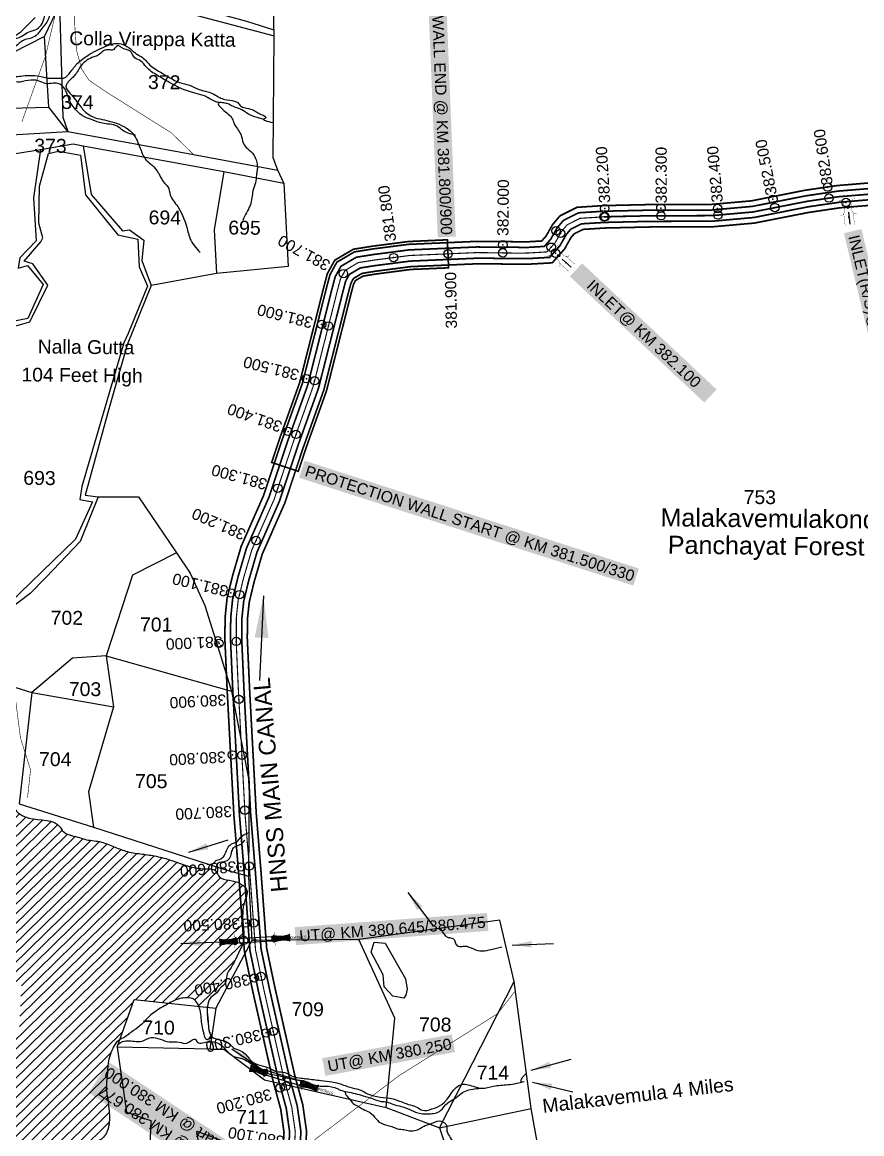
# Model space of a CAD drawing. Header units: feet. Extents: x 817754 to 828518, y 1577595 to 1585637.
# Drawn here: x 822665 to 824162, y 1579515 to 1581498 of the extents above; entities that cross this region are included whole.
import ezdxf
from ezdxf.enums import TextEntityAlignment as Align

# ---------------------------------------------------------------- set-up
doc = ezdxf.new("R2010")
doc.units = ezdxf.units.FT
doc.header["$LTSCALE"] = 15
doc.header["$MEASUREMENT"] = 0
doc.header["$PDMODE"] = 32
doc.header["$PDSIZE"] = 15
doc.linetypes.add('HIDDEN2', pattern=[0.1875, 0.125, -0.0625])
for name, color, linetype in [('CANAL1', 7, 'Continuous'), ('CSMark', 72, 'Continuous'), ('HILL', 17, 'Continuous'), ('PLOT', 7, 'Continuous'), ('PLOT NO', 7, 'Continuous'), ('ROADS', 6, 'HIDDEN2'), ('STRUCTURE', 5, 'Continuous'), ('TANKS-STREAM', 4, 'Continuous'), ('TEXT', 1, 'Continuous'), ('VILLAGE STONES', 240, 'Continuous')]:
    doc.layers.add(name, color=color, linetype=linetype)
doc.layers.add('VILLAGE BOUNDRY', color=5, linetype='HIDDEN2', lineweight=100)
doc.styles.get("Standard").update_dxf_attribs({"font": 'arial.ttf'})
doc.linetypes.add('DOTS', pattern='A,1e-06,-3,["●",Standard,S=3,R=0,X=-1.25,Y=-1.25],-3', length=6.000001)
doc.dimstyles.get("Standard").update_dxf_attribs({"dimtxt": 0.18, "dimasz": 35, "dimexe": 0.18, "dimexo": 0.0625, "dimgap": 0.09, "dimtad": 0, "dimtih": 1, "dimtoh": 1, "dimdec": 4, "dimzin": 0, "dimdsep": 46, "dimtxsty": 'Standard', "dimcen": 0.09, "dimadec": 0, "dimazin": 0, "dimtfac": 1, "dimtdec": 4, "dimtofl": 0, "dimtmove": 0, "dimatfit": 3, "dimfxl": 1, "dimtolj": 1, "dimtzin": 0, "dimarcsym": 0})

# ---------------------------------------------------------------- blocks, each defined once
blk = doc.blocks.new('UT')
at = {"layer": 'STRUCTURE'}
h = blk.add_hatch(dxfattribs=at)
h.set_pattern_fill('DASH', color=150, scale=8, angle=-39.6278, style=0)
h.set_pattern_definition([(320.372247933, (-4370.464, -6260.8811), (1.40800153113, 0.132407282), [1, -1])])
h.paths.add_polyline_path([(765163, 1700681.9), (765165.6, 1700680.6), (765167.2, 1700680.3), (765169.1, 1700680), (765172.4, 1700679.6), (765176.4, 1700679.3), (765179.5, 1700679.5), (765183.1, 1700679.9), (765187.7, 1700680.9), (765188.9, 1700681.2), (765193.1, 1700682.2), (765196.1, 1700680.2), (765196.1, 1700672.2), (765193.1, 1700670.2), (765190.5, 1700670.8), (765188.1, 1700671.3), (765185.5, 1700671.8), (765183.6, 1700672.1), (765181, 1700672.5), (765180.3, 1700672.5), (765178.5, 1700672.6), (765176.7, 1700672.6), (765174.6, 1700672.5), (765172.5, 1700672.3), (765170.4, 1700672), (765168.5, 1700671.7), (765166.1, 1700671.2), (765165, 1700670.8), (765163, 1700669.7)])
h.paths.add_polyline_path([(765259.1, 1700682.2), (765256.1, 1700680.2), (765256.1, 1700672.2), (765259.1, 1700670.2), (765261.9, 1700671), (765264.4, 1700671.6), (765266.4, 1700672), (765269.1, 1700672.5), (765272.7, 1700673), (765276.1, 1700673.1), (765278.6, 1700672.9), (765281.2, 1700672.7), (765283.9, 1700672.3), (765286.4, 1700671.9), (765288, 1700671.3), (765289.2, 1700670.6), (765289.1, 1700682.7), (765287.6, 1700681.8), (765285.7, 1700681.2), (765283, 1700680.7), (765281.2, 1700680.4), (765276.7, 1700679.9), (765272.7, 1700679.9), (765268.7, 1700680.3), (765264.8, 1700681), (765261.2, 1700681.7)])
at = {"layer": 'STRUCTURE', "color": 150, "const_width": 0.628}
for points in [[(765190.1, 1700688.2), (765190.1, 1700684.2), (765196.1, 1700680.2), (765256.1, 1700680.2), (765262.1, 1700684.2), (765262.1, 1700688.2)], [(765190.1, 1700664.2), (765190.1, 1700668.2), (765196.1, 1700672.2), (765256.1, 1700672.2), (765262.1, 1700668.2), (765262.1, 1700664.2)]]:
    blk.add_lwpolyline(points, dxfattribs=at)
at = {"layer": 'STRUCTURE', "color": 150}
for points in [[(765196.1, 1700680.2), (765256.1, 1700680.2)], [(765196.1, 1700672.2), (765256.1, 1700672.2)], [(765196.1, 1700672.2), (765256.1, 1700672.2)]]:
    blk.add_lwpolyline(points, dxfattribs=at)
at = {"layer": 'STRUCTURE', "color": 0}
blk.add_circle((765226.1, 1700676.2), 1.89, dxfattribs=at)
at = {"layer": 'STRUCTURE', "color": 150}
for points in [[(765163, 1700681.9), (765164.4, 1700681.1), (765167.9, 1700680.2), (765171.2, 1700679.8), (765176.1, 1700679.4), (765184.7, 1700680.3), (765193.1, 1700682.2)], [(765163, 1700669.7), (765164.3, 1700670.6), (765167.8, 1700671.6), (765171.2, 1700672.1), (765176, 1700672.6), (765184.7, 1700672), (765193.1, 1700670.2)], [(765289.1, 1700682.7), (765287.8, 1700681.9), (765284.3, 1700680.9), (765280.9, 1700680.4), (765276.1, 1700679.8), (765267.4, 1700680.5), (765259.1, 1700682.2)], [(765289.2, 1700670.6), (765287.8, 1700671.4), (765284.2, 1700672.3), (765280.9, 1700672.7), (765276.1, 1700673.1), (765267.4, 1700672.2), (765259.1, 1700670.2)]]:
    blk.add_spline(points, degree=3, dxfattribs=at)
at = {"layer": 'STRUCTURE', "color": 0}
blk.add_text('STREAM', height=5, dxfattribs=at).set_placement((765148.2, 1700675.8), align=Align.MIDDLE_CENTER)
for points in [[(765190.9, 1700676), (765164.2, 1700675.8)], [(765289.3, 1700676.7), (765265.4, 1700676.4)]]:
    blk.add_leader(points, dimstyle='Standard', override={"dimasz": 10, "dimgap": 0.09, "dimtad": 0}, dxfattribs=at)
blk = doc.blocks.new('IN')
at = {"layer": 'STRUCTURE', "color": 190, "const_width": 0.5}
for points in [[(763871.3, 1696666), (763849.3, 1696666)], [(763895.1, 1696672), (763895.1, 1696668), (763889.1, 1696664), (763881.7, 1696664), (763874.3, 1696664), (763868.3, 1696668), (763868.3, 1696672)], [(763871.3, 1696649.2), (763849.3, 1696649.2)], [(763868.3, 1696643.2), (763868.3, 1696647.2), (763874.3, 1696651.2), (763881.7, 1696651.2), (763881.7, 1696651.2), (763881.7, 1696651.2), (763889.1, 1696651.2), (763895.1, 1696647.2), (763895.1, 1696643.2)]]:
    blk.add_lwpolyline(points, dxfattribs=at)
at = {"layer": 'STRUCTURE', "color": 0}
blk.add_circle((763881.7, 1696657.6), 2.11, dxfattribs=at)
blk.add_leader([(763872.7, 1696657.6), (763851.2, 1696657.6)], dimstyle='Standard', override={"dimasz": 10, "dimgap": 0.09, "dimtad": 0}, dxfattribs=at)

msp = doc.modelspace()

# ---------------------------------------------------------------- hatches: boundary and pattern name
at = {"layer": 'TANKS-STREAM', "lineweight": -2}
h = msp.add_hatch(dxfattribs=at)
h.set_pattern_fill('ANSI31', color=256, scale=98.573289, angle=-0.5717)
h.set_pattern_definition([(44.4283038, (-3796.693, 30670.482), (-8.62536244, 8.79923047), [])])
edge = h.paths.add_edge_path()
edge.add_spline(control_points=[(822995.4, 1579740.9), (822995.7, 1579743.5), (822996.7, 1579748.5), (822999.6, 1579758.3), (823009.6, 1579763.6), (823015.4, 1579770.5), (823019.4, 1579777.6), (823026.2, 1579780.1), (823028.8, 1579790), (823029.3, 1579799.7), (823038.5, 1579812.6), (823044.7, 1579824.9), (823051.8, 1579840), (823058.2, 1579850.6), (823062.1, 1579871.1), (823057.8, 1579889.6), (823058.3, 1579912), (823060.1, 1579929.2), (823070.7, 1579949.4), (823052.5, 1579964), (823035, 1579967.4), (823015.9, 1579969.9), (823010.2, 1579988.9), (822979, 1579986), (822953.8, 1579994.9), (822924.8, 1580005.3), (822901.8, 1580011.1), (822875.5, 1580014.6), (822850.5, 1580017.8), (822827, 1580028.1), (822803.4, 1580037.9), (822780.8, 1580038.3), (822759.6, 1580046.6), (822740.1, 1580048.2), (822725.3, 1580078.1), (822683.7, 1580070.4), (822653.1, 1580089.2), (822648, 1580101.9), (822647.1, 1580104.6)], knot_values=[2672.411123, 2672.411123, 2672.411123, 2672.411123, 2680.286531, 2688.001986, 2702.229609, 2712.313633, 2715.440097, 2726.806713, 2731.200091, 2745.367257, 2756.014936, 2778.171886, 2787.563953, 2806.907908, 2815.233084, 2850.345603, 2863.514741, 2882.848918, 2904.557457, 2922.085388, 2942.26624, 2962.031391, 2973.169711, 2994.594881, 3040.730789, 3059.590919, 3087.686026, 3112.72586, 3140.440459, 3163.879547, 3190.383097, 3217.687746, 3230.796893, 3260.523314, 3268.439985, 3327.461037, 3360.449065, 3368.949118, 3368.949118, 3368.949118, 3368.949118], degree=3, periodic=0)
edge.add_line((822647.1, 1580104.6), (822647.1, 1579788.3))
edge.add_line((822647.1, 1579788.3), (822664, 1579784.9))
edge.add_line((822664, 1579784.9), (822659.5, 1579690.4))
edge.add_line((822659.5, 1579690.4), (822647.2, 1579688.1))
edge.add_line((822647.2, 1579688.1), (822647.2, 1579483.2))
edge.add_spline(control_points=[(822647.2, 1579483.2), (822648.3, 1579482.3), (822652.9, 1579478.4), (822662, 1579476.1), (822674.5, 1579468), (822696.3, 1579472.3), (822725.4, 1579486.7), (822760.1, 1579477.4), (822782.2, 1579490.3), (822794.4, 1579498.7), (822805.1, 1579504.1), (822813.4, 1579512), (822818.1, 1579522.8), (822820.8, 1579534.6), (822820.6, 1579555.2), (822817.9, 1579574.9), (822813.9, 1579598.3), (822817.7, 1579618.6), (822817, 1579638.8), (822823.4, 1579661.2), (822830.2, 1579677.8), (822839.6, 1579683.5)], knot_values=[246.525559, 246.525559, 246.525559, 246.525559, 250.613744, 264.9409, 274.339721, 294.718378, 327.28839, 373.238035, 392.603519, 402.770867, 418.528625, 429.069239, 436.633231, 453.922963, 465.595484, 498.923232, 514.544376, 537.272081, 561.105882, 575.208523, 609.085644, 609.085644, 609.085644, 609.085644], degree=3, periodic=0)
edge.add_line((822839.6, 1579683.5), (822864.8, 1579754.4))
edge.add_line((822864.8, 1579754.4), (822926.9, 1579748))
edge.add_spline(control_points=[(822926.9, 1579748), (822928.9, 1579749.1), (822937.5, 1579754), (822951.7, 1579758.2), (822971.7, 1579757.8), (822977.9, 1579748.3), (822980.1, 1579742.5)], knot_values=[73.195709, 73.195709, 73.195709, 73.195709, 80.07286, 103.362304, 118.456357, 135.814833, 135.814833, 135.814833, 135.814833], degree=3, periodic=0)
edge.add_line((822980.1, 1579742.5), (822995.4, 1579740.9))

# ---------------------------------------------------------------- linework, layer by layer
at = {"layer": 'CANAL1', "color": 1}
for points, const_width in [([(823699.8, 1581170.8), (823720.4, 1581172.1), (823785.2, 1581172.8), (823893.2, 1581173), (823965.4, 1581179.4), (824060.9, 1581198.3), (824118.5, 1581206.7), (824215.9, 1581214.7)], 1), ([(823702, 1581170.9), (823785, 1581172.8), (823893.2, 1581173), (823965.4, 1581179.4), (824060.9, 1581198.3), (824118.5, 1581206.7), (824215.9, 1581214.7)], 3), ([(823547.5, 1581106.5), (823565.4, 1581106.3), (823591.3, 1581107.8), (823599.3, 1581116.8), (823610.4, 1581136.6), (823623.9, 1581152.6), (823654.4, 1581167.9), (823701.3, 1581170.9)], 3), ([(823702.9, 1581130.9), (823785.5, 1581132.8), (823895, 1581133), (823971, 1581139.8), (824067.7, 1581158.8), (824123.1, 1581167), (824218.5, 1581174.8)], 3), ([(823702.2, 1581130.9), (823721.9, 1581132.1), (823785.4, 1581132.8), (823895, 1581133), (823971, 1581139.8), (824067.7, 1581158.8), (824123.1, 1581167), (824218.5, 1581174.8)], 1), ([(823549.4, 1581066.5), (823566.9, 1581066.4), (823610.1, 1581068.8), (823632, 1581093.4), (823643.4, 1581113.7), (823649.2, 1581120.6), (823665, 1581128.5), (823703.7, 1581130.9)], 3), ([(823130.3, 1579488.3), (823131.9, 1579517.6), (823126, 1579559), (823112.7, 1579607.8), (823076.6, 1579767.2), (823061.3, 1579840.2), (823051, 1579979.1), (823042.5, 1580083.7), (823030.6, 1580304.5), (823026.4, 1580398.4), (823026.9, 1580436.8), (823030.3, 1580470.2), (823040.2, 1580510.8), (823055.5, 1580563), (823095.6, 1580654.1), (823128.8, 1580753.9), (823164.6, 1580853.7), (823195.5, 1580976.1), (823206.4, 1581019.5), (823213.8, 1581047.6), (823226.1, 1581069.9), (823257.3, 1581088.3), (823289.6, 1581093.5), (823353.9, 1581101.8), (823475.5, 1581107.1), (823547.5, 1581106.5)], 3), ([(823170.1, 1579483.4), (823172.1, 1579519.4), (823165.3, 1579567.1), (823151.5, 1579617.5), (823115.7, 1579775.7), (823101, 1579845.8), (823090.9, 1579982.2), (823082.4, 1580086.4), (823070.6, 1580306.5), (823066.4, 1580399.1), (823066.8, 1580434.5), (823069.9, 1580463.4), (823078.8, 1580500.4), (823093.1, 1580549.2), (823133, 1580639.6), (823166.7, 1580740.8), (823202.9, 1580842.1), (823234.3, 1580966.3), (823245.1, 1581009.6), (823251.2, 1581032.6), (823255.8, 1581041), (823271.1, 1581050), (823295.3, 1581053.9), (823357.4, 1581062), (823476.2, 1581067.1), (823549.4, 1581066.5)], 3)]:
    msp.add_lwpolyline(points, dxfattribs=dict(at, const_width=const_width))
at = {"layer": 'CANAL1', "color": 5}
for points, const_width in [([(823700.4, 1581160.8), (823720.8, 1581162.1), (823785.2, 1581162.8), (823893.6, 1581163), (823966.8, 1581169.5), (824062.6, 1581188.4), (824119.7, 1581196.8), (824216.6, 1581204.7)], 1), ([(823702.3, 1581160.9), (823785.2, 1581162.8), (823893.6, 1581163), (823966.8, 1581169.5), (824062.6, 1581188.4), (824119.7, 1581196.8), (824216.6, 1581204.7)], 3), ([(823701.6, 1581140.8), (823721.5, 1581142.1), (823785.4, 1581142.8), (823894.5, 1581143), (823969.6, 1581149.7), (824066, 1581168.7), (824122, 1581176.9), (824217.9, 1581184.8)], 1), ([(823702.7, 1581140.9), (823785.4, 1581142.8), (823894.5, 1581143), (823969.6, 1581149.7), (824066, 1581168.7), (824122, 1581176.9), (824217.9, 1581184.8)], 3), ([(823547.9, 1581096.5), (823565.8, 1581096.3), (823596, 1581098.1), (823607.5, 1581111), (823618.6, 1581130.9), (823630.2, 1581144.6), (823657, 1581158.1), (823701.9, 1581160.9)], 3), ([(823548.9, 1581076.5), (823566.5, 1581076.3), (823605.4, 1581078.6), (823623.8, 1581099.3), (823635.2, 1581119.4), (823642.9, 1581128.6), (823662.4, 1581138.4), (823703.1, 1581140.9)], 3), ([(823140.3, 1579487), (823141.9, 1579518.1), (823135.8, 1579561), (823122.4, 1579610.2), (823086.3, 1579769.3), (823071.2, 1579841.6), (823061, 1579979.9), (823052.4, 1580084.4), (823040.6, 1580305), (823036.4, 1580398.6), (823036.9, 1580436.2), (823040.2, 1580468.5), (823049.8, 1580508.2), (823064.9, 1580559.6), (823105, 1580650.5), (823138.3, 1580750.6), (823174.2, 1580850.8), (823205.2, 1580973.6), (823216.1, 1581017.1), (823223.1, 1581043.9), (823233.5, 1581062.7), (823260.8, 1581078.8), (823291, 1581083.6), (823354.8, 1581091.9), (823475.6, 1581097.1), (823547.9, 1581096.5)], 3), ([(823160.2, 1579484.6), (823162, 1579519), (823155.4, 1579565.1), (823141.8, 1579615), (823105.9, 1579773.6), (823091, 1579844.4), (823080.9, 1579981.5), (823072.4, 1580085.7), (823060.6, 1580306), (823056.4, 1580398.9), (823056.9, 1580435.1), (823060, 1580465.1), (823069.2, 1580503), (823083.7, 1580552.7), (823123.6, 1580643.3), (823157.2, 1580744.1), (823193.3, 1580845), (823224.6, 1580968.7), (823235.5, 1581012.1), (823241.8, 1581036.4), (823248.4, 1581048.2), (823267.7, 1581059.6), (823293.9, 1581063.8), (823356.5, 1581071.9), (823476, 1581077.1), (823548.9, 1581076.5)], 3)]:
    msp.add_lwpolyline(points, dxfattribs=dict(at, const_width=const_width))
at = {"layer": 'CANAL1', "color": 1, "ltscale": 100, "const_width": 2}
msp.add_lwpolyline([(823701, 1581150.8), (823721.2, 1581152.1), (823785.3, 1581152.8), (823894.1, 1581153), (823968.2, 1581159.6), (824005.5, 1581167), (824064.3, 1581178.5), (824105.1, 1581184.5), (824120.8, 1581186.8), (824217.2, 1581194.7)], dxfattribs=at)
at = {"layer": 'CANAL1', "color": 1, "linetype": 'HIDDEN2', "ltscale": 5, "const_width": 3}
msp.add_lwpolyline([(823702.5, 1581150.9), (823785.3, 1581152.8), (823894.1, 1581153), (823968.2, 1581159.6), (824064.3, 1581178.5), (824120.8, 1581186.8), (824217.2, 1581194.7)], dxfattribs=at)
at = {"layer": 'CANAL1', "color": 1, "linetype": 'HIDDEN2', "ltscale": 100}
msp.add_lwpolyline([(823624.8, 1581121.4, 2, 2, 0), (823626.9, 1581125.1, 2, 2, 0), (823636.6, 1581136.6, 2, 2, 0), (823659.7, 1581148.2, 2, 2, 0), (823702.5, 1581150.9, 0, 0, 0)], format="xyseb", dxfattribs=at)
at = {"layer": 'CANAL1', "color": 1, "linetype": 'HIDDEN2', "ltscale": 100, "const_width": 2}
for points in [[(823521.8, 1581086.5), (823548.1, 1581086.1), (823566.1, 1581086.3), (823600.7, 1581088.3), (823615.6, 1581105.1), (823624.8, 1581121.4)], [(823211.1, 1580956.3), (823214.9, 1580971.2), (823225.8, 1581014.6), (823232.5, 1581040.1), (823241, 1581055.4), (823264.2, 1581069.2), (823292.5, 1581073.7), (823355.7, 1581081.9), (823423, 1581084.8), (823443, 1581085.7), (823475.8, 1581087.1), (823521.8, 1581086.5)], [(823153.3, 1580762.7), (823156.2, 1580771.1), (823183.7, 1580847.9), (823186.1, 1580857.4), (823186.8, 1580860), (823211.1, 1580956.3)], [(823052.6, 1580477), (823059.5, 1580505.6), (823074.3, 1580556.1), (823114.3, 1580646.9), (823124.1, 1580676.4), (823133.6, 1580704.8), (823147.8, 1580747.4), (823153.3, 1580762.7)], [(823118, 1579400.1), (823134.8, 1579431.3), (823145.3, 1579460.2), (823150.2, 1579485.8), (823150.9, 1579498.6), (823152, 1579518.5), (823145.6, 1579563), (823132.1, 1579612.5), (823096.1, 1579771.4), (823081.1, 1579843), (823077.6, 1579891), (823070.9, 1579980.7), (823062.4, 1580085.1), (823050.6, 1580305.5), (823046.8, 1580389.3), (823046.9, 1580435.6), (823050.1, 1580466.8), (823052.6, 1580477)]]:
    msp.add_lwpolyline(points, dxfattribs=at)
at = {"layer": 'CANAL1', "color": 76, "const_width": 3}
msp.add_lwpolyline([(823157.3, 1580696.9), (823109.9, 1580712.7), (823124.1, 1580755.5), (823159.8, 1580855.2), (823190.7, 1580977.3), (823201.6, 1581020.8), (823209.1, 1581049.5), (823222.4, 1581073.5), (823255.6, 1581093.1), (823288.9, 1581098.4), (823353.5, 1581106.8), (823423.1, 1581109.9), (823425.3, 1581059.9), (823357.8, 1581057), (823296.1, 1581048.9), (823272.9, 1581045.2), (823259.5, 1581037.4), (823255.9, 1581030.8), (823250, 1581008.4), (823239.2, 1580965.1), (823207.7, 1580840.6), (823171.4, 1580739.2)], close=True, dxfattribs=at)
at = {"layer": 'CSMark', "color": 2}
for p in [(824101, 1581203.9), (823703.8, 1581165.6), (823803.8, 1581166.2), (823904.9, 1581165.8), (824003.5, 1581182.3), (824133.7, 1581176.7), (823617, 1581126), (823522, 1581101), (823616, 1581086), (823199, 1580959), (823172, 1580862), (823139, 1580768), (823037, 1580480), (823016, 1580390), (823040, 1580191), (823055, 1579991), (823064, 1579891), (823079, 1579793), (823100, 1579695), (823125, 1579597)]:
    msp.add_point(p, dxfattribs=at)
at = {"layer": 'CSMark', "color": 3}
for p in [(824007, 1581167.3), (824103.4, 1581184.3), (823702.5, 1581150.9), (823704.3, 1581151), (823804.2, 1581152.8), (823905.6, 1581154), (823624.8, 1581121.4), (823521.8, 1581086.7), (823608.2, 1581096.7), (823327.3, 1581078.2), (823424.4, 1581084.9), (823237.7, 1581049.6), (823211.1, 1580956.3), (823186.5, 1580858.5), (823153.3, 1580762.7), (823120.9, 1580666.6), (823082, 1580573.5), (823052.6, 1580477), (823046.8, 1580393.4), (823051.4, 1580290.1), (823056.8, 1580190.3), (823062, 1580092.4), (823069.9, 1579992.7), (823077.6, 1579891), (823091, 1579795.8), (823112.8, 1579697.8), (823135.5, 1579600.1)]:
    msp.add_point(p, dxfattribs=at)
at = {"layer": 'CSMark'}
msp.add_point((823060, 1579860, 524), dxfattribs=at)
at = {"layer": 'HILL', "lineweight": -2}
for points in [[(822722.8, 1581554.2), (822752.5, 1581551), (822764.1, 1581542.9), (822777.9, 1581538), (822806, 1581537.3), (822830.6, 1581543.7), (822865.2, 1581544), (822891.5, 1581538.9), (822926.4, 1581529.6), (822994, 1581523.3), (823029.9, 1581509.5), (823064.8, 1581499.8), (823113.8, 1581484.5)], [(822558.3, 1581498.3), (822520.5, 1581479.5), (822513.7, 1581468.2), (822527.5, 1581459.9), (822554.8, 1581456.4), (822571.9, 1581442.1), (822590.7, 1581437.2), (822605.6, 1581436.3), (822618.2, 1581442.1), (822631.6, 1581454.5), (822646.8, 1581470.4), (822662.9, 1581481.2), (822688.2, 1581506.4)], [(822641, 1580953), (822678.7, 1580963.6), (822711, 1581028.7), (822684.3, 1581066.9), (822668.5, 1581072), (822698.5, 1581106.5), (822702, 1581113.7), (822694.7, 1581139.5), (822695.7, 1581205.5), (822712.1, 1581263.7), (822729.7, 1581268), (822768.9, 1581261.1), (822777.8, 1581190.2), (822835.3, 1581118.6), (822871, 1581111), (822873.7, 1581061.6), (822888.7, 1581027), (822853.9, 1580943), (822846.2, 1580926.3), (822771.6, 1580670), (822767.6, 1580646.5), (822790.5, 1580642.6), (822759.9, 1580576.1), (822641, 1580460.7)], [(823287.1, 1579839.3), (823292.6, 1579856.6), (823312.3, 1579855.3), (823348.3, 1579791.4), (823351.4, 1579773), (823349.2, 1579762.3), (823345.7, 1579756.8), (823326.1, 1579760.6), (823310.3, 1579777.5), (823308.7, 1579798.6), (823287.1, 1579839.3)]]:
    msp.add_lwpolyline(points, dxfattribs=at)
at = {"layer": 'PLOT', "lineweight": -2}
for points in [[(821972.7, 1581620.2), (821872.3, 1581485.3), (821822.1, 1581433.2), (821778.6, 1581347.8), (821745.1, 1581360.6), (821709.9, 1581309.6), (821650.6, 1581236.9), (821563.5, 1581130.1), (821583.1, 1581135.9), (821741.1, 1581189.1), (821923.1, 1581232.8), (822017.3, 1581230.4), (822222.4, 1581240.1), (822327.5, 1581241.4), (822548.5, 1581247.4), (822698, 1581271.2), (822756, 1581280.9), (822773.6, 1581277.5), (823024.5, 1581232), (823131.5, 1581210.9), (823121, 1581234.1), (823112.4, 1581256.3), (823114.1, 1581473.8), (823109.9, 1581642.3)], [(822704.6, 1581472.6), (822731.5, 1581528.2), (822737.7, 1581328.7), (822746.3, 1581303), (822712.8, 1581346.5)], [(822731.5, 1581528.2), (822795.7, 1581512.6), (822855.2, 1581523.3), (822977.3, 1581510.2), (823114.1, 1581473.8)], [(822412.1, 1581475.9), (822464.4, 1581444.8), (822471.8, 1581412.7), (822478.6, 1581393.1), (822492.4, 1581357), (822493, 1581349.9), (822502.2, 1581321), (822594.7, 1581319.3), (822617.5, 1581344.1), (822712.8, 1581346.5), (822704.6, 1581472.6), (822647.5, 1581443.2), (822629, 1581423.9), (822579.4, 1581414.7), (822555.3, 1581422), (822495.3, 1581455.1), (822464.4, 1581444.8)], [(822048.6, 1581258.7), (822110.8, 1581261.5), (822222.3, 1581266.7), (822342, 1581275.6), (822460, 1581284.4), (822565.4, 1581292.5), (822746.3, 1581303)], [(822746.3, 1581303), (822945.2, 1581266.6), (823121, 1581234.1)], [(822698, 1581271.2), (822685.2, 1581185), (822690.2, 1581107.9), (822660.6, 1581077.7), (822658, 1581059.2), (822674.5, 1581064.3), (822702.5, 1581030.4), (822675.3, 1580969.7), (822627.5, 1580959.7), (822647.1, 1580936.3), (822635.6, 1580880.5)], [(822773.6, 1581277.5), (822788.2, 1581191), (822843.8, 1581126), (822856.3, 1581127.7), (822881.8, 1581109.2), (822878.3, 1581073.2), (822894.8, 1581028.2)], [(823024.5, 1581232), (823007.1, 1581127.7), (823011.4, 1581049.8)], [(823131.5, 1581210.9), (823139.5, 1581062.4), (823011.4, 1581049.8), (822894.8, 1581028.2), (822852, 1580922.5), (822819.2, 1580805.9), (822777.6, 1580654.4), (822800.3, 1580651.6), (822872.2, 1580651.2), (822940, 1580551.7), (822964.8, 1580515.2), (822990.8, 1580457.7), (823016.2, 1580376.1), (823038.4, 1580304.4), (823069.5, 1580143), (823068.3, 1579974.5), (823074.8, 1579859.8), (823010.6, 1579739.4), (822999.8, 1579665.8), (822834.6, 1579669.7), (822851.2, 1579553.5), (822894.2, 1579538.7), (822891.6, 1579461.1)], [(822800.3, 1580651.6), (822768.5, 1580571.5), (822707.9, 1580507.8), (822679, 1580479.2), (822639.8, 1580449.1), (822571.1, 1580336.7)], [(822940, 1580551.7), (822861.5, 1580511.5), (822815, 1580368), (823038.4, 1580304.4)], [(822815, 1580368), (822754.9, 1580363.5), (822682.3, 1580302.3)], [(822815, 1580368), (822827.8, 1580276.9), (822783.2, 1580125.3), (822792.3, 1580062.3)], [(822571.1, 1580336.7), (822682.3, 1580302.3), (822659.5, 1580103.7), (822792.3, 1580062.3), (823030, 1579985.3), (823068.3, 1579974.5)], [(822682.3, 1580302.3), (822827.8, 1580276.9)], [(823674.7, 1577966.7), (823717.5, 1578171.1), (823709.7, 1578449.1), (823699.3, 1578728.2), (823639.8, 1578918.7), (823635.5, 1578996.3), (823625.6, 1579098.2), (823629.4, 1579162), (823607.9, 1579356.2), (823602, 1579395.2), (823572.8, 1579559.9), (823542, 1579787), (823516.7, 1579896), (823265, 1579861.9), (823074.8, 1579859.8)], [(822999.8, 1579665.8), (823024.5, 1579666.1), (823097.2, 1579611.5), (823313.8, 1579561.7), (823329.2, 1579721.5), (823265, 1579861.9)], [(823313.8, 1579561.7), (823409.3, 1579525.4), (823542, 1579787)], [(822834.6, 1579669.7), (822864.8, 1579754.4), (823010.6, 1579739.4)], [(823409.3, 1579525.4), (823572.8, 1579559.9)], [(822968, 1579465.4), (822982.9, 1579477.6), (822976.5, 1579520), (823122.2, 1579464.9), (823116.4, 1579424.1), (823155.4, 1579418.1), (823242.5, 1579417.6), (823349.2, 1579346.2), (823375.5, 1579359), (823408.9, 1579359.2)], [(823409.3, 1579525.4), (823428.9, 1579466.9), (823420.2, 1579455), (823438.1, 1579411.8), (823416.6, 1579390.8), (823408.9, 1579359.2), (823525.1, 1579373.5), (823602, 1579395.2)]]:
    msp.add_lwpolyline(points, dxfattribs=at)
at = {"layer": 'ROADS', "lineweight": -2, "ltscale": 10, "const_width": 1}
for points in [[(822970.8, 1581261.9), (822930.9, 1581300.8), (822814.4, 1581374), (822784.3, 1581394.5), (822771.2, 1581414.4), (822761.9, 1581448.2), (822758.7, 1581494.4), (822758.9, 1581521.5), (822731.8, 1581545.3), (822762.5, 1581607.8)], [(822674.6, 1580114.4), (822680, 1580164.3), (822662, 1580221), (822647, 1580338.6), (822592.9, 1580446.8), (822564.6, 1580493), (822564.1, 1580512), (822585, 1580633.3), (822567.9, 1580754.7), (822542.1, 1580887.8), (822546.2, 1580912.5), (822542.5, 1580933.4), (822538.2, 1580939.3), (822522.3, 1581025.6), (822502.4, 1581078.9), (822497.2, 1581210.6), (822496.6, 1581227.6), (822474.8, 1581285.5)]]:
    msp.add_lwpolyline(points, dxfattribs=at)
at = {"layer": 'ROADS', "linetype": 'DOTS', "lineweight": -2, "ltscale": 0.15, "const_width": 1}
for points in [[(822664.5, 1581320.4), (822706.9, 1581438.4), (822715.3, 1581474.7), (822720.7, 1581497.6), (822733.7, 1581553)], [(822904, 1579131.2), (822911.3, 1579140.8), (822903.9, 1579164.6), (822903, 1579183.6), (822952.7, 1579221.8), (822998.8, 1579249.1), (823021.5, 1579262.5), (823045.7, 1579277.2), (823094.2, 1579370.8), (823100, 1579392.7), (823176.4, 1579496.7), (823337, 1579618.7), (823512.8, 1579729.4), (823532.5, 1579754.7), (823544.3, 1579769.9)]]:
    msp.add_lwpolyline(points, dxfattribs=at)
at = {"layer": 'TANKS-STREAM', "lineweight": -2}
for points in [[(822113.2, 1581880.4), (822109, 1581863.8), (822108.1, 1581834.5), (822109.3, 1581819.8), (822102.4, 1581805.2), (822096.3, 1581788.6), (822088.8, 1581780.7), (822100.8, 1581761.8), (822110.8, 1581744), (822115.9, 1581735.4), (822122.1, 1581726.1), (822119.4, 1581716.3), (822119.2, 1581703.2), (822118.1, 1581693.1), (822115, 1581673.1), (822110.9, 1581654.1), (822111.4, 1581638.4), (822115.1, 1581619), (822119.2, 1581605.2), (822123.1, 1581594.6), (822128.9, 1581584.7), (822132.4, 1581575.8), (822134.6, 1581569.9), (822139.2, 1581564), (822145.3, 1581554.1), (822150.5, 1581547.1), (822188.2, 1581528.8), (822211.1, 1581510.8), (822219.2, 1581499.9), (822225.9, 1581487.4), (822232.1, 1581478.5), (822239.6, 1581471.8), (822243.5, 1581469.5), (822251.3, 1581464.2), (822265.7, 1581453.8), (822276.4, 1581444.2), (822281.9, 1581434.3), (822287.8, 1581428), (822296.9, 1581427.3), (822307.8, 1581429.8), (822320, 1581436.2), (822335.2, 1581439.7), (822354.5, 1581436.6), (822370.6, 1581432.1), (822380.7, 1581430.1), (822392.9, 1581432.9), (822403.2, 1581439.4), (822415.7, 1581446.4), (822462.4, 1581459.4), (822473.6, 1581462.2), (822487, 1581463.1), (822508.4, 1581463.2), (822526.4, 1581455.1), (822537.8, 1581451.4), (822554.5, 1581441.1), (822565.2, 1581432.4), (822582.9, 1581428), (822605.9, 1581427.4), (822628.7, 1581437.7), (822634.7, 1581447.8), (822641.4, 1581458.9), (822648.4, 1581466.7), (822663.5, 1581472.5), (822674.4, 1581479.6), (822688, 1581484.4), (822698.9, 1581492.8), (822704.1, 1581505.6), (822708.9, 1581522.3), (822712.6, 1581532.8), (822719.9, 1581541.6), (822748.5, 1581542.3), (822758, 1581537.9), (822771.8, 1581533.8), (822783.2, 1581532.1), (822805.2, 1581529.6), (822817.7, 1581529.4), (822842.1, 1581536.4), (822860.5, 1581536.6), (822874.6, 1581535.1), (822887.7, 1581532.7), (822910.3, 1581528.2), (822925.1, 1581524.8), (822935.9, 1581522)], [(822901.1, 1581530.9), (822882.7, 1581527.5), (822859.4, 1581528.7), (822839, 1581528.9), (822811.7, 1581523.9), (822792.7, 1581523.5), (822768.7, 1581525.7), (822735.3, 1581535.5), (822726.1, 1581531.7), (822714, 1581511.1), (822710.3, 1581500.7), (822696.3, 1581482.1), (822692, 1581476.2), (822682.1, 1581470.1), (822670.6, 1581467.3), (822652, 1581454), (822637.1, 1581440.4), (822632.4, 1581433.6), (822621.5, 1581428.1), (822573.2, 1581426.3), (822546.4, 1581437.1), (822532.4, 1581448.7), (822497.3, 1581460.6), (822478.4, 1581456.9), (822458.5, 1581449.5), (822437.5, 1581445.1), (822422, 1581438.4), (822399.3, 1581431.2), (822385, 1581427.4), (822372.5, 1581426.6), (822347.8, 1581429.8), (822339.5, 1581431.1), (822303.5, 1581424.3), (822294.9, 1581421.4), (822283.2, 1581424.5)], [(822284.5, 1581425), (822298.6, 1581406.2), (822306.6, 1581393.8), (822309.7, 1581381.3), (822319.3, 1581370.3), (822342.4, 1581352.2), (822358.7, 1581347.1), (822377.5, 1581350.2), (822409.2, 1581349), (822429.5, 1581351.1), (822453.7, 1581351.5), (822462.5, 1581354.2), (822479.1, 1581362.4), (822487, 1581363), (822480.7, 1581361), (822502.1, 1581363.7), (822536.8, 1581363), (822548.7, 1581363.1), (822564, 1581367.6), (822581.2, 1581374.1), (822602.2, 1581386.2), (822612.8, 1581394.9), (822632.6, 1581400.9), (822645.6, 1581404.2), (822653.1, 1581401.5), (822661.9, 1581401.9), (822695.9, 1581401.6), (822716.4, 1581398), (822729.4, 1581398.3), (822739.5, 1581398.4), (822750.5, 1581408.3), (822763.3, 1581424.2), (822772.6, 1581432.3), (822785.3, 1581440.9), (822800.1, 1581449.1), (822818.7, 1581456.9), (822834.5, 1581460.2), (822847.8, 1581456.9), (822862.6, 1581446.7), (822869.2, 1581441.3), (822879.4, 1581435), (822894.8, 1581419.9), (822905.8, 1581412.3), (822915, 1581406.7), (822934.1, 1581395.6), (822945.4, 1581390.4), (822963.2, 1581385.9), (822980.9, 1581377.8), (822995.8, 1581374), (823006.9, 1581369.6), (823017.3, 1581363.7), (823026.5, 1581360.4), (823043.8, 1581357.3), (823049.5, 1581354.6), (823054.4, 1581348.8), (823062.5, 1581345.1), (823074.9, 1581342.2), (823083.6, 1581337.4), (823091.2, 1581333.7), (823099.1, 1581327), (823096.6, 1581325.9), (823112.1, 1581318.9)], [(823017.8, 1581354.4), (823010.6, 1581356.3), (822996.4, 1581363.4), (822988, 1581367.4), (822970.9, 1581372.1), (822927.6, 1581390.6), (822906.3, 1581403.1), (822886.2, 1581418.2), (822876.9, 1581428.6), (822866, 1581434.6), (822857.4, 1581446.4), (822842.2, 1581452.7), (822837, 1581456.1), (822829.5, 1581450.9), (822826.9, 1581448.6), (822820.4, 1581448.9), (822810.2, 1581446.8), (822800.6, 1581439.1), (822792.7, 1581436.2), (822770.5, 1581421), (822758.6, 1581403.2), (822752.6, 1581397.3), (822747.1, 1581391.5), (822743, 1581383.3), (822750, 1581371.8), (822769.5, 1581347.2), (822784.2, 1581332.9), (822815.8, 1581322.9), (822833.4, 1581317.8), (822864.4, 1581296.7), (822871.4, 1581283.5), (822876, 1581271.9), (822886.3, 1581252.2), (822897.4, 1581242.6), (822906.1, 1581231.7), (822909.7, 1581225.9), (822919.4, 1581210.3), (822924.8, 1581204.5), (822929.1, 1581190.3), (822942.4, 1581169.2), (822960.6, 1581124), (822964.2, 1581112.5), (822982.2, 1581087)], [(822867.3, 1581296.6), (822857.7, 1581299.1), (822844.6, 1581304.9), (822834.3, 1581312.5), (822807.7, 1581317.8), (822790.1, 1581324), (822776.2, 1581329.2), (822761, 1581341.6), (822750.7, 1581355.7), (822735.8, 1581385.1), (822728.6, 1581388.8), (822705.9, 1581388.7), (822693.7, 1581393.6), (822685.1, 1581394.9), (822665.9, 1581392.4), (822657.2, 1581391), (822643.2, 1581394.4), (822621, 1581386.5), (822574.8, 1581364.6), (822556, 1581358.4), (822542, 1581355.9), (822523.5, 1581358.2), (822509.7, 1581357.4), (822492.7, 1581356.4), (822481, 1581355.3), (822470.2, 1581350.9), (822462.4, 1581346.5)], [(823097.2, 1581323.9), (823084, 1581328.1), (823068.4, 1581334.1), (823056.5, 1581341.7), (823042, 1581347.6), (823030.5, 1581352.8), (823022, 1581354.4), (823014.9, 1581354), (823021.6, 1581343.3), (823039.7, 1581325.8), (823043, 1581317.2), (823048.7, 1581307.8), (823054.6, 1581298.3), (823059.6, 1581281.7), (823066.7, 1581272.6), (823078, 1581261.4), (823081.3, 1581255.1), (823084, 1581245.5), (823084.4, 1581239.5), (823083.9, 1581232.9), (823082.8, 1581226.1), (823081.1, 1581211.5), (823076.5, 1581197.2), (823074.7, 1581185.2), (823071.4, 1581171.3), (823065.1, 1581158.3), (823058.2, 1581144.1)], [(823001.8, 1579690.2), (822994, 1579682.6), (822989.3, 1579692.7), (822985.8, 1579708.2), (822982.2, 1579735.5), (822969.7, 1579755.8), (822954.9, 1579757.5), (822932.8, 1579751.3), (822922.2, 1579745.2), (822897.2, 1579729.4), (822871.4, 1579704.6), (822856.1, 1579693.8), (822848.9, 1579688.3), (822839.6, 1579683.5), (822821.8, 1579655.2), (822818.4, 1579641.7), (822816.8, 1579618.3), (822815, 1579595.9), (822816.9, 1579580.7), (822820.5, 1579548), (822820.4, 1579536.5), (822816.7, 1579519.9), (822813.4, 1579513.2), (822806.2, 1579505.7), (822793, 1579497.5), (822784.6, 1579492), (822767.6, 1579483.5), (822722.3, 1579481.5), (822691.6, 1579472.1), (822671.6, 1579470.8), (822663.2, 1579474.8), (822650.4, 1579480.7), (822644.9, 1579484.9), (822635.9, 1579488.7), (822593.4, 1579503.2), (822576.7, 1579502.7), (822557.6, 1579497.2), (822543.6, 1579485), (822538.3, 1579480.7), (822534.7, 1579474.6), (822517.6, 1579460.6), (822501.5, 1579452.7), (822483.9, 1579441), (822477.9, 1579435.4), (822471, 1579428.7), (822462.8, 1579421.5), (822456.9, 1579417.6), (822442.5, 1579404.8), (822434.2, 1579377.9), (822436, 1579366.6), (822442.7, 1579354.4), (822414.8, 1579331.5), (822401.2, 1579336.9), (822382.4, 1579326), (822374.7, 1579315), (822368.6, 1579302.6), (822366.1, 1579294.1), (822359.6, 1579275.5), (822339, 1579282.9), (822310.5, 1579285.7), (822300.3, 1579275.9), (822275.6, 1579286.1), (822262.7, 1579296.2), (822241.5, 1579330.3), (822220.1, 1579361.1), (822145.5, 1579464.8), (822138.3, 1579482.8), (822157.9, 1579554.2), (822172.5, 1579593), (822183.5, 1579635.8), (822190.7, 1579679.3), (822203, 1579698.7), (822243.4, 1579717.7), (822259, 1579751.5), (822277.3, 1579823), (822290, 1579854), (822301.5, 1579916.3), (822310.5, 1579953.3), (822337, 1580029.3), (822359.9, 1580064.7), (822368.9, 1580096.6), (822388.9, 1580144), (822405.9, 1580172.3), (822443, 1580221.6), (822465.2, 1580244.5), (822482.7, 1580268.2), (822508.5, 1580303.7), (822530.8, 1580334.6), (822544.1, 1580332.4), (822554.5, 1580326.1), (822572.2, 1580324.3), (822588.8, 1580322.9), (822613.5, 1580315.9), (822632.9, 1580304.3), (822641.2, 1580297.7), (822646.5, 1580250.2), (822647.1, 1580230.4), (822651.6, 1580216.4), (822646.5, 1580179.1), (822642.1, 1580132.8), (822646.5, 1580106.5), (822650.4, 1580096.9), (822677.1, 1580078.4), (822732.9, 1580061.9), (822737.2, 1580055.4), (822764.3, 1580044.3), (822776.6, 1580040.5), (822803.2, 1580036.2), (822827.9, 1580027.6), (822849.5, 1580019.4), (822876.3, 1580014.4), (822900.8, 1580010.8), (822927.6, 1580004), (822945.2, 1579998), (822989.5, 1579987.8), (823010.2, 1579983.6), (823016, 1579974.3), (823034.2, 1579967.3), (823053.3, 1579961.8), (823065.6, 1579949.7), (823061.3, 1579928.7), (823058.4, 1579909.9), (823058.2, 1579896.9), (823060.2, 1579862.3), (823058.6, 1579854.3), (823050.5, 1579837), (823046.5, 1579828.7), (823036.1, 1579809.5), (823030.8, 1579800.4), (823027.9, 1579786.8), (823026.5, 1579782.7), (823018.2, 1579775.1), (823016.5, 1579772.6), (823010, 1579765), (822999.5, 1579755.7), (822996.9, 1579748.6), (822994.9, 1579735.8), (822997.5, 1579704), (822999.4, 1579694.9), (823003.1, 1579688.7), (822994.5, 1579682.5)], [(822997.6, 1579987.7), (823000, 1579995), (823006.7, 1579998.2), (823010, 1580001.9), (823019.3, 1580005.5), (823024.9, 1580011), (823029.1, 1580019.4), (823034, 1580028.6), (823040.3, 1580033), (823046.3, 1580035.2), (823053, 1580042.1), (823058.6, 1580047.2), (823068.9, 1580052.3)], [(823009.4, 1579984.3), (823011.7, 1579991.2), (823014.8, 1579998.2), (823028.9, 1580001.7), (823036, 1580008.3), (823039.1, 1580019), (823043.6, 1580026.7), (823051, 1580029.9), (823056.6, 1580032.9), (823062.2, 1580039.1)], [(823411.1, 1579881.7), (823419.1, 1579868.9), (823422.7, 1579866.1), (823431.1, 1579864.1), (823436.1, 1579860.3), (823438.1, 1579853.5), (823444.6, 1579849), (823453.5, 1579849.8), (823469.5, 1579844.8), (823485.3, 1579841.3), (823501.5, 1579844), (823520.3, 1579848.7)], [(822995, 1579732.3), (822996.9, 1579709.8), (822997.8, 1579701.2), (823000.3, 1579692.7), (823003.1, 1579688.7), (823009.3, 1579684.8), (823030.5, 1579678.7), (823037.1, 1579672.9), (823043.8, 1579667.4), (823053.1, 1579663.7), (823062.4, 1579657.7), (823069, 1579650.1), (823073.6, 1579644.9), (823105.2, 1579632.3), (823118.6, 1579626.2), (823133.6, 1579624.3), (823145.2, 1579618.7), (823172, 1579613.3), (823197.9, 1579610.2), (823217, 1579607.9), (823229.4, 1579605), (823241, 1579601), (823257.8, 1579595.9), (823272.2, 1579591.3), (823280.7, 1579586.6), (823326.4, 1579577.1), (823357.3, 1579566.4), (823368.7, 1579562.7), (823378.7, 1579556.9), (823395.3, 1579559.3), (823413.5, 1579567.4), (823448.7, 1579603.1), (823472, 1579598.9), (823484.7, 1579596.4), (823505.1, 1579599.9), (823530.8, 1579602.7), (823546.9, 1579605.1), (823560.3, 1579608.4)], [(822836.4, 1579674.7), (822841.5, 1579678.4), (822864.8, 1579680), (822878.7, 1579680.4), (822895.1, 1579686.6), (822927.3, 1579679.1), (822945.2, 1579678.7), (822958.8, 1579676.7), (822974.5, 1579683.2), (822976.2, 1579679.9), (822994.9, 1579678.9), (823020.9, 1579672.3), (823033, 1579659.8), (823041, 1579653.7), (823053.5, 1579650.2), (823065.2, 1579645.2), (823085.1, 1579632.3), (823093, 1579627.1), (823107, 1579621.5), (823121.8, 1579618.8), (823136.1, 1579615.1), (823155.3, 1579611.1), (823173.2, 1579607.6), (823184.7, 1579602.3), (823200, 1579600.1), (823205.9, 1579600.2), (823226.8, 1579595.7), (823232.7, 1579593), (823244.4, 1579590.1), (823273.3, 1579582.9), (823289.4, 1579577.9), (823304.7, 1579572.9), (823314.8, 1579571.9), (823325.9, 1579567.8), (823340.7, 1579563.8), (823359.6, 1579556.7), (823368.3, 1579553.1), (823389.9, 1579550.5), (823411, 1579556.5), (823423.2, 1579569.9), (823435.6, 1579577.2), (823447.7, 1579587.1), (823458.2, 1579592.3), (823485.7, 1579596.4)], [(823554.1, 1579606.8), (823556.3, 1579614.1), (823564.3, 1579623.1)], [(823239.7, 1579591.1), (823244.3, 1579582), (823249.5, 1579576.5), (823255, 1579569), (823266, 1579563.3), (823273, 1579558.7), (823284.3, 1579553.4), (823296.3, 1579541.5), (823302.2, 1579536), (823317, 1579529.8), (823326.3, 1579527), (823334.4, 1579524), (823345.7, 1579522.5), (823355.4, 1579520.6), (823367.4, 1579521.4), (823377.1, 1579526), (823383.3, 1579529.6), (823391.8, 1579532.1), (823409.7, 1579537.9), (823422.3, 1579528.2), (823422, 1579521.2), (823425.3, 1579513.3), (823431.7, 1579503.3), (823438.4, 1579494.2), (823434, 1579482.1), (823440.2, 1579466.3), (823455.9, 1579451.4), (823462.8, 1579436.4), (823465.2, 1579426.9), (823475.5, 1579417.8), (823475.4, 1579408.6), (823493.7, 1579403.7), (823510.6, 1579401.5), (823516, 1579398.1), (823519.1, 1579394.9), (823528.4, 1579394.6), (823542, 1579398.9), (823556.5, 1579398.3), (823566.7, 1579397.3), (823572.6, 1579402.9), (823579, 1579409.9), (823591, 1579412.5)]]:
    msp.add_spline(points, degree=3, dxfattribs=at)

# ---------------------------------------------------------------- block references
at = {"layer": 'STRUCTURE', "color": 0}
for name, p, rotation in [('IN', (2594558.3, 1008655.1), 96.31857700162402), ('IN', (2531252.3, 2320106.9), 137.6404880965932), ('UT', (1490832.2, 3321118.1), 183.2443021514817), ('UT', (2059520.5, 2975756.3), 162.6982569227734)]:
    msp.add_blockref(name, p, dxfattribs=dict(at, rotation=rotation))

# ---------------------------------------------------------------- texts
at = {"layer": 'CSMark', "color": 1}
for s, rotation, p in [('382.600', 98.3532, (824100.5, 1581207.4)), ('382.200', 93.5592, (823703.7, 1581175.6)), ('382.300', 90.1229, (823804.4, 1581174.8)), ('382.400', 95.0987, (823904.6, 1581176.5)), ('382.500', 101.1435, (824001.1, 1581189.6)), ('382.000', 89.5, (823522, 1581116.7)), ('381.800', 97.4075, (823322.2, 1581106.6)), ('381.700', 150.9648, (823211.6, 1581061.9)), ('381.900', 90.9044, (823430.3, 1580951.6)), ('381.600', 165.8079, (823182.7, 1580961.1)), ('381.500', 165.8079, (823157.9, 1580868)), ('381.400', 160.3107, (823127.1, 1580775.2)), ('381.300', 164.4618, (823100.7, 1580672.9)), ('381.200', 156.2254, (823061.7, 1580582.3)), ('381.100', 166.3653, (823031.6, 1580482.1)), ('381.000', 182.5949, (823022.1, 1580392.9)), ('380.900', 183.0661, (823028.8, 1580289.2)), ('380.800', 183.0661, (823028.1, 1580187.4)), ('380.700', 183.0661, (823039.1, 1580090.3)), ('380.600', 184.6576, (823047, 1579991.7)), ('380.500', 182.5949, (823053.6, 1579890.4)), ('380.400', 191.8343, (823071.2, 1579790.8)), ('380.300', 192.7539, (823090.9, 1579691.9)), ('380.200', 195.3123, (823109.5, 1579586.1)), ('380.100', 170.1386, (823131.9, 1579500.5))]:
    msp.add_text(s, height=20, rotation=rotation, dxfattribs=at).set_placement(p, align=Align.MIDDLE_LEFT)
at = {"layer": 'PLOT NO', "lineweight": -2}
for s, p in [('372', (822918.3, 1581391.1)), ('374', (822763.6, 1581355.5)), ('373', (822715.5, 1581277.7)), ('694', (822919.4, 1581149.7)), ('695', (823061.5, 1581131.5)), ('693', (822695.9, 1580685)), ('702', (822744.7, 1580435.6)), ('701', (822904, 1580423.6)), ('703', (822777.1, 1580308.4)), ('704', (822724, 1580183.3)), ('705', (822895.2, 1580144.2)), ('709', (823174.1, 1579737.3)), ('710', (822908.2, 1579704.6)), ('708', (823401.5, 1579710)), ('714', (823504.3, 1579624.1)), ('711', (823075.5, 1579545.1))]:
    msp.add_text(s, height=24.81, rotation=359.4283, dxfattribs=at).set_placement(p, align=Align.MIDDLE_CENTER)
at = {"layer": 'PLOT NO', "linetype": 'Continuous', "lineweight": -2}
msp.add_text('Malakavemula 4 Miles ', height=24.806, rotation=6.6136, dxfattribs=at).set_placement((823594, 1579552.2))
at = {"layer": 'STRUCTURE', "color": 5, "char_height": 20, "attachment_point": 1, "bg_fill": 1, "box_fill_scale": 1.3, "bg_fill_color": 7, "bg_fill_true_color": 16777215, "bg_fill_transparency": 4390977}
for s, insert, width, rotation in [('\\pi1.1778;PROTECTION WALL END @ KM 381.800/900', (823408.5, 1581702.5), 581.564, 272.2952), ('\\pi1.4029;INLET(R/S)@ KM 382.650', (824156.9, 1581121.8), 330.023, 283.4479), ('\\pi27.384;INLET@ KM 382.100', (823663.6, 1581059.4), 316.8, 316.8258), ('\\pi1.1778;PROTECTION WALL START @ KM 381.500/330', (823172.5, 1580708.3), 614.156, 342.1097), ('\\pi1.1982;UT@ KM 380.645/380.475', (823157.3, 1579878), 331.878, 4.2358), ('\\pi1.1982;UT@ KM 380.250', (823206.9, 1579645), 222.901, 10.449), ('Pkg-11 End @ KM 380.677\\PPkg-13 Start @ KM 380.000', (823082.3, 1579397.1), 348.713, 146.3894)]:
    msp.add_mtext(s, dxfattribs=dict(at, insert=insert, width=width, rotation=rotation))
at = {"layer": 'TEXT', "color": 7, "lineweight": -2}
for s, height, p in [('Colla Virappa Katta', 24.643, (822748.9, 1581457.2)), ('Nalla Gutta', 24.643, (822692.7, 1580907.2)), ('104 Feet High', 24.643, (822663.7, 1580857.3)), ('753', 24.64, (823951.4, 1580638.8)), ('Malakavemulakonda ', 32.036, (823803, 1580598.8)), ('Panchayat Forest', 32.036, (823816, 1580550))]:
    msp.add_text(s, height=height, rotation=359.4283, dxfattribs=at).set_placement(p)
at = {"layer": 'VILLAGE STONES'}
msp.add_text('HNSS MAIN CANAL', height=30, rotation=94.9037, dxfattribs=at).set_placement((823139.1, 1579947.3))

# ---------------------------------------------------------------- leaders
at = {"layer": 'CANAL1', "color": 5, "linetype": 'Continuous', "lineweight": -2}
msp.add_leader([(823039.1, 1579666.5), (823099.8, 1579625.1)], dimstyle='Standard', override={"dimgap": 0.09, "dimtad": 0, "dimzin": 2}, dxfattribs=at)
at = {"layer": 'VILLAGE BOUNDRY', "linetype": 'Continuous', "lineweight": -2}
for points in [[(822962.1, 1580017.3), (823032.5, 1580039.6)], [(823352.6, 1579945.5), (823397.3, 1579886.6)], [(822947.8, 1579854.5), (823021.7, 1579857.5)], [(823538.4, 1579851.8), (823612.2, 1579854.7)], [(823572.5, 1579628.6), (823643.8, 1579648.3)], [(823574.7, 1579606.9), (823646.7, 1579590)]]:
    msp.add_leader(points, dimstyle='Standard', override={"dimgap": 0.09, "dimtad": 0}, dxfattribs=at)
at = {"layer": 'VILLAGE STONES'}
msp.add_leader([(823095.2, 1580474.9), (823088.4, 1580323.8)], dimstyle='Standard', override={"dimasz": 75, "dimgap": 0.09, "dimtad": 0, "dimtfill": 2, "dimtfillclr": 5}, dxfattribs=at)

doc.saveas('drawing.dxf')
